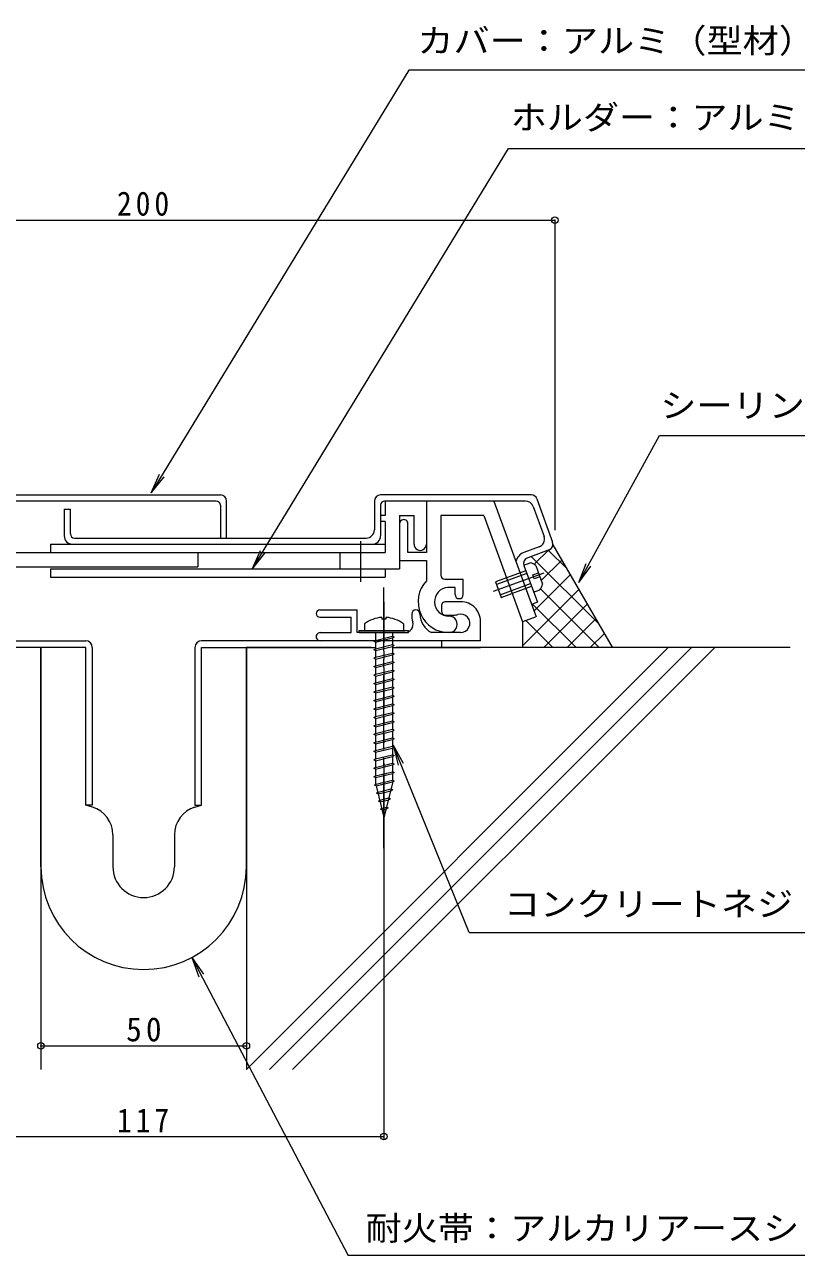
# Model space of a CAD drawing. Units: millimetres, scale not verified. Extents: x -186 to 293, y -272 to 178.
# Drawn here: x -56 to 131.9, y -121.5 to 178.1 of the extents above; entities that cross this region are included whole.
import ezdxf
from ezdxf.enums import TextEntityAlignment as Align

# ---------------------------------------------------------------- set-up
doc = ezdxf.new("R2010")
doc.units = ezdxf.units.MM
doc.header["$LTSCALE"] = 2
doc.header["$PDMODE"] = 32
doc.header["$PDSIZE"] = 1.6
doc.linetypes.add('CHAIN1', pattern=[8, 5, -1, 1, -1])
doc.linetypes.add('CHAIN2', pattern=[12, 9, -1, 1, -1])
for name, color, linetype, lineweight in [('D-0', 3, 'Continuous', 9), ('D-1', 2, 'Continuous', 9), ('D-2', 4, 'Continuous', 9), ('D-3', 4, 'Continuous', 9), ('D-4', 7, 'Continuous', 9), ('D-5', 7, 'Continuous', 9)]:
    doc.layers.add(name, color=color, linetype=linetype, lineweight=lineweight)
doc.styles.add('ＭＳ ゴシック', font='')
doc.styles.get('ＭＳ ゴシック').set_extended_font_data('MS Gothic')

msp = doc.modelspace()

# ---------------------------------------------------------------- linework, layer by layer
at = {"layer": 'D-0'}
for p, q in [((-121.37, 63.631), (-8.364, 63.631)), ((67.3, 63.626), (30.636, 63.626)), ((-9.364, 62.131), (-119.97, 62.131)), ((-46.364, 60.131), (-46.364, 53.651)), ((-46.364, 60.131), (-44.864, 60.131)), ((-44.864, 54.131), (-44.864, 60.131)), ((-8.364, 61.131), (-8.364, 53.131)), ((-6.864, 53.131), (-6.864, 62.131)), ((29.136, 62.126), (29.136, 55.131)), ((30.636, 61.126), (30.636, 53.631)), ((67.779, 60.81), (70.434, 53.515)), ((68.71, 62.639), (72.527, 52.15)), ((-43.864, 53.131), (27.136, 53.131)), ((69.239, 50.952), (65.48, 49.584)), ((71.65, 50.233), (66.453, 48.342)), ((65.557, 46.419), (68.806, 37.492)), ((68.806, 37.492), (67.397, 36.979))]:
    msp.add_line(p, q, dxfattribs=at)
at = {"layer": 'D-0', "color": 4, "linetype": 'CHAIN2'}
msp.add_line((31.464, -22.342), (31.464, 41.128), dxfattribs=at)
at = {"layer": 'D-0', "color": 4}
for p, q in [((30.968, 33.811), (30.968, 33.409)), ((31.96, 33.409), (30.968, 33.409)), ((31.96, 33.811), (31.96, 33.409)), ((25.464, 30.126), (25.464, 30.626)), ((25.464, 30.626), (37.464, 30.626)), ((25.464, 30.126), (37.464, 30.126)), ((26.714, 32.264), (26.714, 30.626)), ((36.214, 32.264), (36.214, 30.626)), ((37.464, 30.126), (37.464, 30.626))]:
    msp.add_line(p, q, dxfattribs=at)
at = {"layer": 'D-0'}
for centre, radius, start, end in [((-8.364, 62.131), 1.5, 0, 90), ((30.636, 62.126), 1.5, 90, 179.99998), ((67.3, 62.126), 1.5, 19.99966, 89.99998), ((-9.364, 61.131), 1, 0, 90), ((31.636, 61.126), 1, 90, 180), ((65.899, 60.126), 2, 19.99966, 89.99998), ((-43.864, 54.131), 1, 180, 270), ((27.136, 55.131), 2, 270, 0), ((-44.364, 53.651), 2, 180.00002, 270), ((28.636, 53.631), 2, 270, 0), ((68.555, 52.831), 2, 290.00102, 19.99966), ((71.118, 51.636), 1.5, 290.76816, 20.03046), ((66.506, 46.765), 3, 109.99725, 166.79349), ((66.966, 46.932), 1.5, 110.00102, 200.0006)]:
    msp.add_arc(centre, radius, start, end, dxfattribs=at)
at = {"layer": 'D-0', "color": 4}
for start, end in [(93.55199, 126.4236), (53.5764, 86.44801)]:
    msp.add_arc((31.464, 25.826), 8, start, end, dxfattribs=at)
at = {"layer": 'D-1'}
for p, q in [((65.899, 62.126), (31.636, 62.126)), ((31.786, 62.126), (31.786, 58.627)), ((41.786, 62.126), (41.786, 49.626)), ((58.243, 62.126), (68.49, 33.974)), ((31.786, 58.627), (30.636, 58.627)), ((31.786, 57.126), (30.636, 57.126)), ((31.786, 57.126), (31.786, 49.631)), ((35.286, 58.627), (35.286, 45.631)), ((35.286, 58.627), (38.786, 58.627)), ((38.786, 51.627), (38.786, 58.627)), ((55.793, 58.627), (45.286, 58.627)), ((45.286, 58.627), (45.286, 44.116)), ((55.793, 58.627), (65.202, 32.776)), ((37.286, 49.626), (37.286, 56.626)), ((-49.714, 51.631), (31.786, 51.631)), ((-49.714, 51.631), (-49.714, 49.631)), ((25.736, 52.381), (25.736, 42.455)), ((-84.857, 49.631), (31.786, 49.631)), ((-13.854, 49.631), (-13.854, 46.131)), ((20.736, 49.631), (20.736, 45.631)), ((41.786, 49.626), (37.286, 49.626)), ((-88.857, 46.131), (-13.854, 46.131)), ((-49.714, 45.631), (35.286, 45.631)), ((-49.714, 45.631), (-49.714, 43.631)), ((31.786, 45.631), (31.786, 43.631)), ((35.286, 47.627), (41.786, 47.627)), ((41.786, 47.627), (41.786, 42.726)), ((66.024, 45.136), (58.629, 42.444)), ((65.511, 46.545), (67.04, 47.102)), ((68.454, 46.442), (70.094, 41.939)), ((-49.714, 43.631), (31.786, 43.631)), ((46.286, 43.117), (50.786, 43.117)), ((50.786, 39.377), (50.786, 43.117)), ((58.629, 42.444), (59.997, 38.686)), ((66.263, 44.478), (58.869, 41.787)), ((59.758, 39.343), (67.153, 42.035)), ((67.693, 44.148), (69.103, 44.661)), ((68.035, 43.208), (67.693, 44.148)), ((69.445, 43.721), (68.035, 43.208)), ((59.997, 38.686), (67.392, 41.377)), ((67.905, 39.967), (69.436, 40.525)), ((45.464, 36.627), (45.464, 35.377)), ((50.214, 37.626), (46.464, 37.626)), ((15.839, 35.626), (24.964, 35.626)), ((15.839, 33.876), (23.464, 33.876)), ((23.464, 30.126), (23.464, 33.876)), ((24.964, 30.126), (24.964, 35.626)), ((46.464, 34.376), (48.464, 34.376)), ((68.302, 33.905), (65.202, 32.776)), ((15.964, 30.126), (23.464, 30.126)), ((36.568, 30.126), (24.964, 30.126)), ((50.129, 30.126), (43.035, 30.126)), ((54.964, 28.126), (54.964, 32.877))]:
    msp.add_line(p, q, dxfattribs=at)
at = {"layer": 'D-1', "linetype": 'CHAIN2'}
msp.add_line((70.365, 44.588), (58.076, 40.115), dxfattribs=at)
at = {"layer": 'D-1', "linetype": 'CHAIN1'}
msp.add_line((31.464, 37.626), (31.464, 3.251), dxfattribs=at)
at = {"layer": 'D-1'}
msp.add_lwpolyline([(48.786, 39.377), (48.786, 41.116), (47.022, 41.116)], dxfattribs=at)
for centre, radius, start, end in [((36.286, 56.626), 1, 359.99997, 180.00021), ((40.286, 51.627), 1.5, 179.99994, 0.00034), ((66.523, 44.147), 3, 49.92647, 80.07378), ((47.286, 37.626), 7.5, 137.16656, 269.99998), ((46.286, 44.116), 1, 180.00002, 269.99998), ((67.139, 42.456), 3, 319.92622, 350.07358), ((47.286, 37.626), 3.5, 94.33218, 269.99998), ((49.786, 39.377), 1, 180, 0), ((46.464, 36.627), 1, 89.99916, 180.00002), ((50.214, 32.877), 4.75, 359.99997, 90.00002), ((15.839, 34.751), 0.875, 90, 270), ((39.214, 34.626), 1, 0, 180), ((45.214, 34.626), 7, 180.00002, 196.12761), ((45.214, 34.626), 5, 180.00002, 244.15805), ((46.464, 35.377), 1, 180.00002, 269.99998), ((47.286, 32.126), 2, 269.99998, 90.00002), ((48.464, 37.626), 3.25, 269.99998, 287.62947), ((50.129, 32.385), 2.25, 267.62949, 107.62955), ((15.964, 29.127), 1, 89.99931, 269.99998), ((36.568, 32.126), 2, 269.99998, 16.12761)]:
    msp.add_arc(centre, radius, start, end, dxfattribs=at)
at = {"layer": 'D-2'}
for p, q in [((-109.034, 28.126), (-41.134, 28.126)), ((54.964, 28.126), (-12.934, 28.126)), ((45.466, 28.126), (45.466, 26.526)), ((-41.134, 26.526), (-83.464, 26.526)), ((-52.034, -26.874), (-52.034, 26.526)), ((-39.534, 26.526), (-39.534, -11.874)), ((-14.534, 26.526), (-14.534, -11.874)), ((-12.934, -11.874), (-12.934, 26.526)), ((-12.934, 26.526), (29.416, 26.526)), ((-2.034, -26.874), (-2.034, 26.526)), ((32.596, 26.537), (32.585, 26.526)), ((33.535, 26.526), (54.964, 26.526)), ((-39.504, -12.368), (-41.134, -11.874)), ((-14.564, -12.368), (-12.934, -11.874)), ((-14.534, -11.874), (-12.934, -11.874)), ((-34.534, -19.067), (-34.534, -26.874)), ((-19.534, -19.067), (-19.534, -26.874))]:
    msp.add_line(p, q, dxfattribs=at)
msp.add_lwpolyline([(-39.534, -11.874), (-41.134, -11.874), (-41.134, 26.526)], dxfattribs=at)
for centre, radius, start, end in [((-41.134, 26.526), 1.6, 0, 90), ((-12.934, 26.526), 1.6, 90, 180), ((-41.534, -19.067), 7, 0, 73.14159), ((-12.534, -19.067), 7, 106.8584, 180), ((-27.034, -26.874), 25, 180, 0), ((-27.034, -26.874), 7.5, 180, 0)]:
    msp.add_arc(centre, radius, start, end, dxfattribs=at)
at = {"layer": 'D-3', "color": 6, "lineweight": 5}
for p, q in [((72.611, 51.491), (87.021, 26.531)), ((83.686, 32.308), (67.329, 48.665)), ((68.216, 46.908), (71.485, 50.177)), ((75.958, 45.692), (71.477, 50.174)), ((69.726, 42.761), (74.75, 47.785)), ((67.987, 35.365), (76.821, 44.199)), ((65.203, 26.925), (78.891, 40.612)), ((83.806, 26.531), (69.675, 40.662)), ((78.149, 26.531), (67.617, 37.063)), ((70.466, 26.531), (80.962, 37.026)), ((72.492, 26.531), (65.965, 33.058)), ((76.123, 26.531), (83.032, 33.44)), ((65.203, 32.78), (65.203, 26.531)), ((81.78, 26.531), (85.103, 29.854)), ((-52.034, 26.526), (-81.534, 26.526)), ((-52.034, 26.526), (-52.034, -76.238)), ((100.685, 26.526), (-2.034, -76.193)), ((-2.034, 26.526), (-2.034, -76.238)), ((28.464, 26.526), (-2.034, 26.526)), ((106.342, 26.526), (3.577, -76.238)), ((111.999, 26.526), (9.234, -76.238)), ((130.353, 26.526), (34.464, 26.526))]:
    msp.add_line(p, q, dxfattribs=at)
at = {"layer": 'D-3'}
for p, q in [((29.408, 30.126), (29.412, 28.228)), ((33.532, 30.126), (33.534, 29.258)), ((28.99, 28.013), (29.402, 28.226)), ((29.402, 27.8), (28.99, 28.013)), ((29.402, 28.226), (33.526, 29.256)), ((29.402, 27.8), (33.526, 28.831)), ((29.402, 26.164), (33.526, 27.195)), ((29.413, 27.8), (29.417, 26.164)), ((33.526, 29.256), (33.938, 29.044)), ((33.938, 29.044), (33.526, 28.831)), ((33.526, 27.195), (33.938, 26.982)), ((33.938, 26.982), (33.526, 26.769)), ((33.534, 28.836), (33.538, 27.188)), ((28.99, 25.951), (29.402, 26.164)), ((29.402, 25.739), (28.99, 25.951)), ((28.99, 23.889), (29.402, 24.102)), ((29.402, 25.739), (33.526, 26.769)), ((29.402, 24.102), (33.526, 25.133)), ((29.402, 23.677), (33.526, 24.708)), ((29.413, 25.739), (29.417, 24.102)), ((33.526, 25.133), (33.938, 24.92)), ((33.938, 24.92), (33.526, 24.708)), ((33.534, 26.774), (33.538, 25.126)), ((33.534, 24.712), (33.538, 23.065)), ((29.402, 23.677), (28.99, 23.889)), ((28.99, 21.827), (29.402, 22.04)), ((29.402, 21.615), (28.99, 21.827)), ((29.402, 22.04), (33.526, 23.071)), ((29.402, 21.615), (33.526, 22.646)), ((29.402, 19.978), (33.526, 21.009)), ((29.413, 23.677), (29.417, 22.04)), ((29.413, 21.615), (29.417, 19.978)), ((33.526, 23.071), (33.938, 22.858)), ((33.938, 22.858), (33.526, 22.646)), ((33.526, 21.009), (33.938, 20.796)), ((33.534, 22.65), (33.538, 21.003)), ((28.99, 19.766), (29.402, 19.978)), ((29.402, 19.553), (28.99, 19.766)), ((29.402, 19.553), (33.526, 20.584)), ((29.402, 17.916), (33.526, 18.947)), ((29.402, 17.491), (33.526, 18.522)), ((29.413, 19.553), (29.417, 17.916)), ((33.938, 20.796), (33.526, 20.584)), ((33.526, 18.947), (33.938, 18.735)), ((33.938, 18.735), (33.526, 18.522)), ((33.534, 20.588), (33.538, 18.941)), ((33.534, 18.526), (33.538, 16.879)), ((28.99, 17.704), (29.402, 17.916)), ((29.402, 17.491), (28.99, 17.704)), ((28.99, 15.642), (29.402, 15.854)), ((29.402, 15.429), (28.99, 15.642)), ((29.402, 15.854), (33.526, 16.885)), ((29.402, 15.429), (33.526, 16.46)), ((29.413, 17.491), (29.417, 15.854)), ((29.413, 15.429), (29.417, 13.793)), ((33.526, 16.885), (33.938, 16.673)), ((33.938, 16.673), (33.526, 16.46)), ((33.534, 16.465), (33.538, 14.817)), ((28.99, 13.58), (29.402, 13.792)), ((29.402, 13.367), (28.99, 13.58)), ((29.402, 13.792), (33.526, 14.823)), ((29.402, 13.367), (33.526, 14.398)), ((29.402, 11.731), (33.526, 12.762)), ((29.402, 11.306), (33.526, 12.336)), ((29.413, 13.367), (29.417, 11.731)), ((33.526, 14.823), (33.938, 14.611)), ((33.938, 14.611), (33.526, 14.398)), ((33.526, 12.762), (33.938, 12.549)), ((33.938, 12.549), (33.526, 12.336)), ((33.534, 14.403), (33.538, 12.755)), ((33.534, 12.341), (33.538, 10.693)), ((28.99, 11.518), (29.402, 11.731)), ((29.402, 11.306), (28.99, 11.518)), ((28.99, 9.456), (29.402, 9.669)), ((29.402, 9.244), (28.99, 9.456)), ((29.402, 9.669), (33.526, 10.7)), ((29.402, 9.244), (33.526, 10.274)), ((29.413, 11.306), (29.417, 9.669)), ((29.413, 9.244), (29.417, 7.607)), ((33.526, 10.7), (33.938, 10.487)), ((33.938, 10.487), (33.526, 10.274)), ((33.534, 10.279), (33.538, 8.632)), ((28.99, 7.394), (29.402, 7.607)), ((29.402, 7.182), (28.99, 7.394)), ((29.402, 7.607), (33.526, 8.638)), ((29.402, 7.182), (33.526, 8.213)), ((29.402, 5.545), (33.526, 6.576)), ((29.402, 5.12), (33.526, 6.151)), ((29.413, 7.182), (29.417, 5.545)), ((33.526, 8.638), (33.938, 8.425)), ((33.938, 8.425), (33.526, 8.213)), ((33.526, 6.576), (33.938, 6.363)), ((33.938, 6.363), (33.526, 6.151)), ((33.534, 8.217), (33.538, 6.57)), ((33.534, 6.155), (33.538, 4.508)), ((28.99, 5.332), (29.402, 5.545)), ((29.402, 5.12), (28.99, 5.332)), ((28.99, 3.271), (29.402, 3.483)), ((29.402, 3.058), (28.99, 3.271)), ((29.402, 3.483), (33.526, 4.514)), ((29.402, 3.058), (33.526, 4.089)), ((29.413, 5.12), (29.417, 3.483)), ((29.413, 3.058), (29.417, 1.421)), ((33.526, 4.514), (33.938, 4.301)), ((33.938, 4.301), (33.526, 4.089)), ((33.534, 4.093), (33.538, 2.446)), ((28.99, 1.209), (29.402, 1.421)), ((29.402, 0.996), (28.99, 1.209)), ((29.402, 1.421), (33.526, 2.452)), ((29.402, 0.996), (33.526, 2.027)), ((29.402, -0.641), (33.526, 0.39)), ((29.413, 0.996), (29.417, -0.641)), ((33.526, 2.452), (33.938, 2.24)), ((33.938, 2.24), (33.526, 2.027)), ((33.526, 0.39), (33.938, 0.178)), ((33.938, 0.178), (33.526, -0.035)), ((33.534, 2.032), (33.538, 0.384)), ((28.99, -0.853), (29.402, -0.641)), ((29.402, -1.066), (28.99, -0.853)), ((28.99, -2.915), (29.402, -2.703)), ((29.402, -3.128), (28.99, -2.915)), ((29.402, -1.066), (33.526, -0.035)), ((29.402, -2.703), (33.526, -1.672)), ((29.402, -3.128), (33.526, -2.097)), ((29.413, -1.066), (29.417, -2.702)), ((33.526, -1.672), (33.938, -1.884)), ((33.938, -1.884), (33.526, -2.097)), ((33.534, -0.03), (33.538, -1.678)), ((33.534, -2.092), (33.538, -3.74)), ((28.99, -4.977), (29.402, -4.764)), ((29.402, -5.189), (28.99, -4.977)), ((29.402, -4.764), (33.526, -3.733)), ((29.402, -5.189), (33.526, -4.158)), ((29.413, -3.128), (29.417, -4.764)), ((29.417, -5.189), (29.421, -6.821)), ((29.549, -6.789), (33.539, -5.792)), ((33.526, -3.733), (33.938, -3.946)), ((33.938, -3.946), (33.526, -4.158)), ((33.539, -4.152), (33.542, -5.804)), ((29.137, -7.002), (29.549, -6.789)), ((29.549, -7.214), (29.137, -7.002)), ((29.549, -7.214), (33.539, -6.217)), ((29.549, -7.214), (31.464, -14.874)), ((29.622, -8.942), (30.034, -8.73)), ((30.034, -9.155), (29.622, -8.942)), ((30.034, -8.73), (33.198, -7.939)), ((30.034, -9.155), (33.198, -8.364)), ((33.634, -6.193), (31.464, -14.874)), ((30.107, -10.883), (30.519, -10.67)), ((30.519, -11.095), (30.107, -10.883)), ((30.519, -10.67), (32.648, -10.138)), ((30.519, -11.095), (32.648, -10.563)), ((32.648, -10.138), (33.06, -10.351)), ((33.06, -10.351), (32.648, -10.563)), ((30.592, -12.823), (31.005, -12.611)), ((31.005, -13.036), (30.592, -12.823)), ((31.005, -12.611), (32.098, -12.337)), ((31.005, -13.036), (32.098, -12.762)), ((32.098, -12.337), (32.511, -12.55)), ((32.511, -12.55), (32.098, -12.762))]:
    msp.add_line(p, q, dxfattribs=at)
for points in [[(33.539, -5.792), (33.952, -6.004), (33.539, -6.217)], [(33.198, -7.939), (33.61, -8.151), (33.198, -8.364)]]:
    msp.add_lwpolyline(points, dxfattribs=at)
at = {"layer": 'D-4'}
for p, q in [((264.511, 167.034), (37.521, 167.034)), ((-0.633, 45.517), (61.78, 147.931)), ((61.78, 147.931), (180.776, 147.931)), ((78.891, 42.279), (98.504, 78.103)), ((98.504, 78.103), (182.077, 78.103)), ((-25.194, 64.126), (-22.057, 68.02)), ((-0.633, 45.517), (1.389, 50.09)), ((-0.633, 45.517), (2.504, 49.411)), ((78.891, 42.279), (80.699, 46.941)), ((78.891, 42.279), (81.844, 46.314)), ((33.693, 2.713), (34.953, -2.125)), ((33.693, 2.713), (36.162, -1.634)), ((52.206, -42.891), (33.693, 2.713)), ((52.206, -42.891), (224.945, -42.891)), ((-15.321, -48.96), (-12.436, -53.044)), ((-15.321, -48.96), (-13.592, -53.651)), ((-15.321, -48.96), (22.79, -121.455)), ((293.13, -121.455), (22.79, -121.455))]:
    msp.add_line(p, q, dxfattribs=at)
msp.add_lwpolyline([(37.521, 167.034), (-25.194, 64.126), (-23.172, 68.699)], dxfattribs=at)
at = {"layer": 'D-5'}
for p, q in [((-127.111, 130.513), (73.041, 130.513)), ((73.041, 130.513), (73.041, 55.047)), ((31.464, -1.654), (31.464, -93.132)), ((-52.034, -70.449), (-52.034, -71.049)), ((-52.034, -70.449), (-2.034, -70.449)), ((-2.034, -70.449), (-2.034, -71.049)), ((-85.534, -92.532), (31.464, -92.532))]:
    msp.add_line(p, q, dxfattribs=at)
for p in [(73.041, 130.513), (-52.034, -70.449), (-2.034, -70.449), (31.464, -92.532)]:
    msp.add_point(p, dxfattribs=at)

# ---------------------------------------------------------------- texts
at = {"layer": 'D-4', "color": 2, "style": 'ＭＳ ゴシック', "width": 1.1}
for s, p in [('カバー：アルミ（型材）\u3000アルマイト処理\u3000ｔ＝１．５', (39.589, 169.478)), ('ホルダー：アルミ\u3000＠５００', (62.301, 150.818)), ('シーリング材（別途）', (98.739, 80.717)), ('コンクリートネジ\u3000５×４５\u3000＠４７５', (60.681, -40.645)), ('耐火帯：アルカリアースシリケートウール\u3000ｔ＝２５（１２．５）', (26.956, -119.532))]:
    msp.add_text(s, height=5.865, dxfattribs=at).set_placement(p, align=Align.BOTTOM_LEFT)
at = {"layer": 'D-5', "color": 2, "char_height": 5.865, "attachment_point": 7, "style": 'ＭＳ ゴシック'}
for s, insert in [('\\T1.27;\\W0.9;200', (-33.535, 131.513)), ('\\T1.27;\\W0.95;50', (-31.284, -69.449)), ('\\T1.27;\\W0.9;117', (-33.535, -91.532))]:
    msp.add_mtext(s, dxfattribs=dict(at, insert=insert))

doc.saveas('drawing.dxf')
